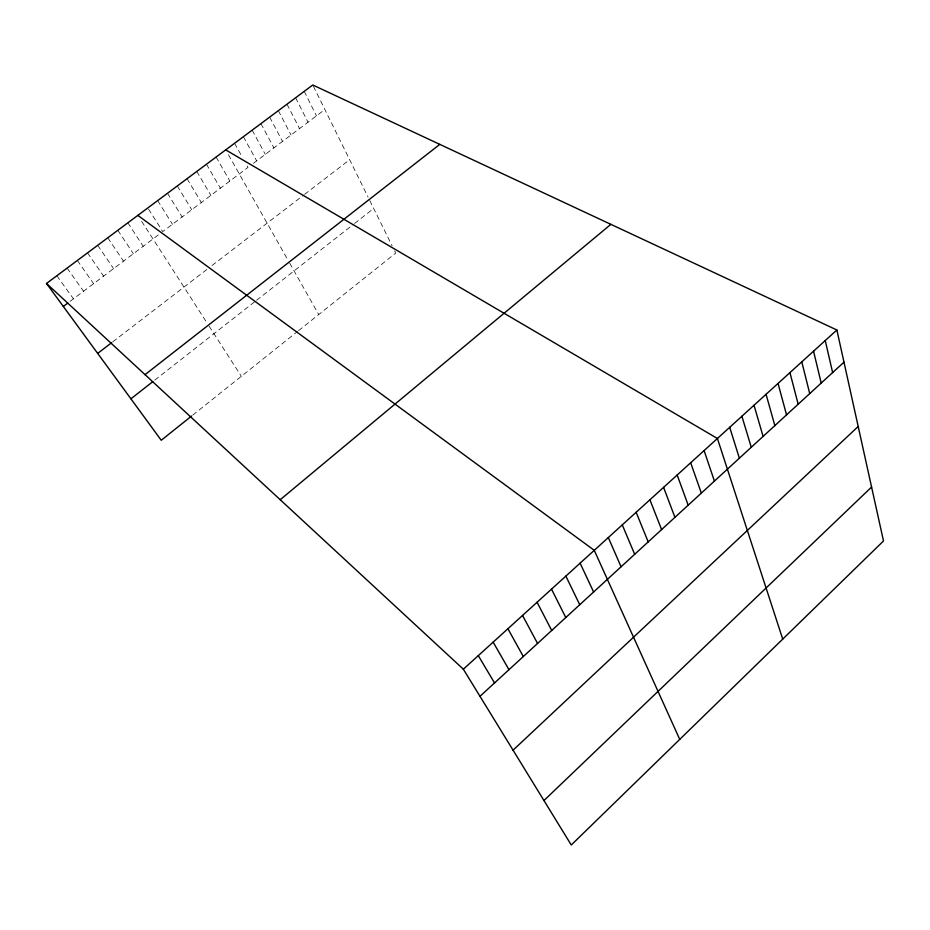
<?xml version="1.0" encoding="UTF-8"?>
<svg xmlns="http://www.w3.org/2000/svg" width="930" height="930" viewBox="0 0 930 930"><rect width="100%" height="100%" fill="white"/><g stroke="black" fill="none" stroke-linecap="round" stroke-linejoin="round"><path stroke-width="0.7" stroke-dasharray="4.65 3.49" d="M192.731 415.129L297.495 331.499M298.565 330.65L395.703 253.1L394.506 250.681M154.799 380.091L255.471 301.157M256.587 300.285L353.481 224.316M354.609 223.433L373.686 208.471M112.821 341.775L206.844 269.502M212.017 265.527L303.599 195.137M304.622 194.347L349.645 159.739M70.087 301.367L159.495 234.046M253.425 163.32L324.872 109.519M56.823 275.757L73.458 298.821M67.111 268.096L83.549 291.23M77.341 260.47L93.605 283.662M87.536 252.867L103.614 276.129M97.685 245.311L113.565 268.619M107.787 237.778L123.492 261.156M117.854 230.28L133.362 253.716M127.863 222.816L143.197 246.311M141.627 221.27L206.972 322.861M209.087 326.139L241.358 376.313M148.521 209.157L162.75 231.593L247.996 167.4L245.985 163.785M157.658 200.601L172.457 224.281M167.505 193.266L182.129 217.004M177.305 185.965L191.754 209.75M187.07 178.688L201.345 202.531M196.788 171.446L210.889 195.346M206.46 164.226L220.398 188.186M216.097 157.042L229.861 181.059M228.42 154.706L288.416 260.911M289.683 263.155L318.723 314.549M234.558 143.29L241.951 156.554M243.381 136.71L256.668 160.867M252.181 130.154L265.317 154.368M260.935 123.62L273.92 147.882M269.654 117.122L282.499 141.43M278.349 110.647L291.032 135.001M287.01 104.195L299.541 128.596M295.624 97.766L308.016 122.214M304.215 91.361L316.467 115.855M313.41 86.281L368.094 197.125M369.78 200.555L392.123 245.834"/><path stroke-width="1.4" d="M543.957 800.532L871.584 487.053M513.058 750.196L858.192 426.486M479.985 696.303L843.975 362.165M836.872 329.999L883.5 540.981L571.264 845.01L463.349 669.205L836.872 329.999L312.771 84.99L46.5 283.464L161.239 440.262L191.615 416.024M280.209 499.724L610.859 224.339M130.909 398.819L152.729 381.719M145.045 374.651L439.809 144.371M97.685 353.412L111.751 342.6M63.321 306.458L67.832 303.064M225.699 149.893L717.414 438.483L782.723 639.108M137.838 215.376L594.258 550.316L679.737 739.385M46.5 283.464L463.349 669.205M478.299 655.627L494.528 682.957M493.144 642.142L508.966 669.693M507.896 628.75L523.311 656.534M522.532 615.451L537.563 643.444M537.075 602.245L551.711 630.459M551.525 589.132L565.777 617.555M565.87 576.1L579.739 604.733M580.111 563.162L593.607 592.003M608.313 537.552L621.077 566.788M622.275 524.88L634.679 554.303M636.143 512.279L648.187 541.899M649.919 499.782L661.602 529.577M663.59 487.355L674.936 517.347M677.18 475.021L688.177 505.188M690.676 462.756L701.336 493.098M704.091 450.585L714.414 481.101M729.69 427.335L739.373 458.188M741.884 416.256L751.277 447.26M754.009 405.248L763.1 436.403M766.064 394.308L774.864 425.615M778.038 383.427L786.548 414.885M789.954 372.616L798.173 404.213M801.788 361.863L809.728 393.611M813.552 351.18L821.213 383.067M825.247 340.554L832.629 372.581"/></g></svg>
